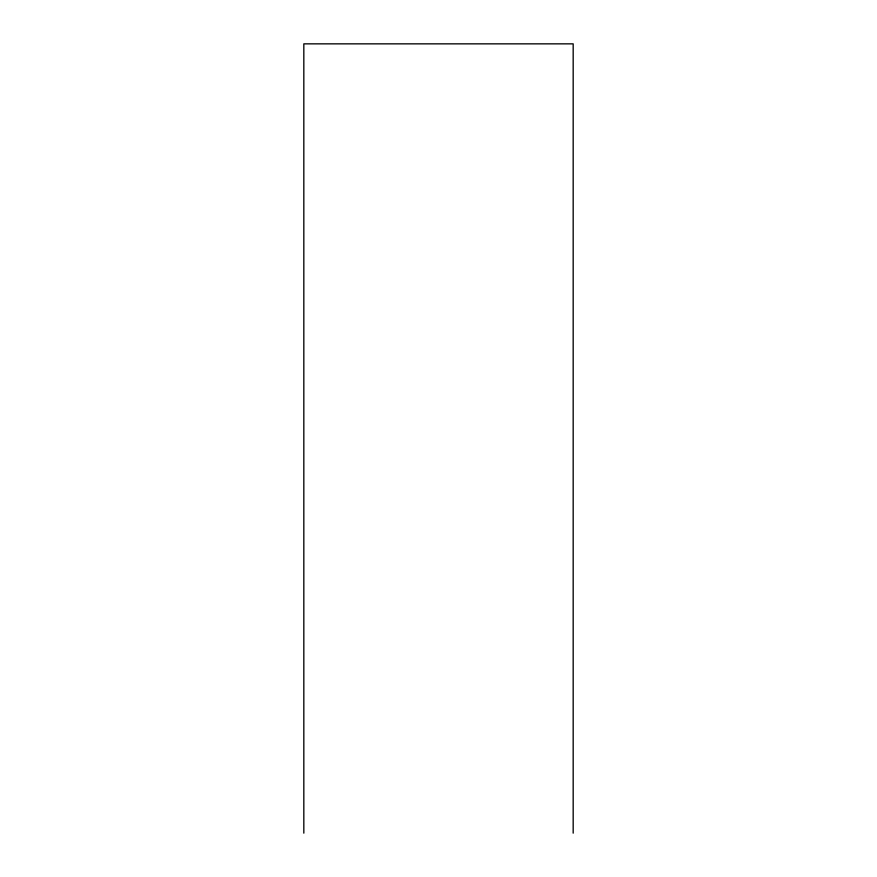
<?xml version="1.0" encoding="UTF-8"?>
<svg xmlns="http://www.w3.org/2000/svg" width="877" height="877" viewBox="0 0 877 877"><rect width="100%" height="100%" fill="white"/><g stroke="black" fill="none" stroke-linecap="round" stroke-linejoin="round"><path stroke-width="1.32" d="M573.174 833.15L573.174 43.85L303.826 43.85L303.826 833.15"/></g></svg>
